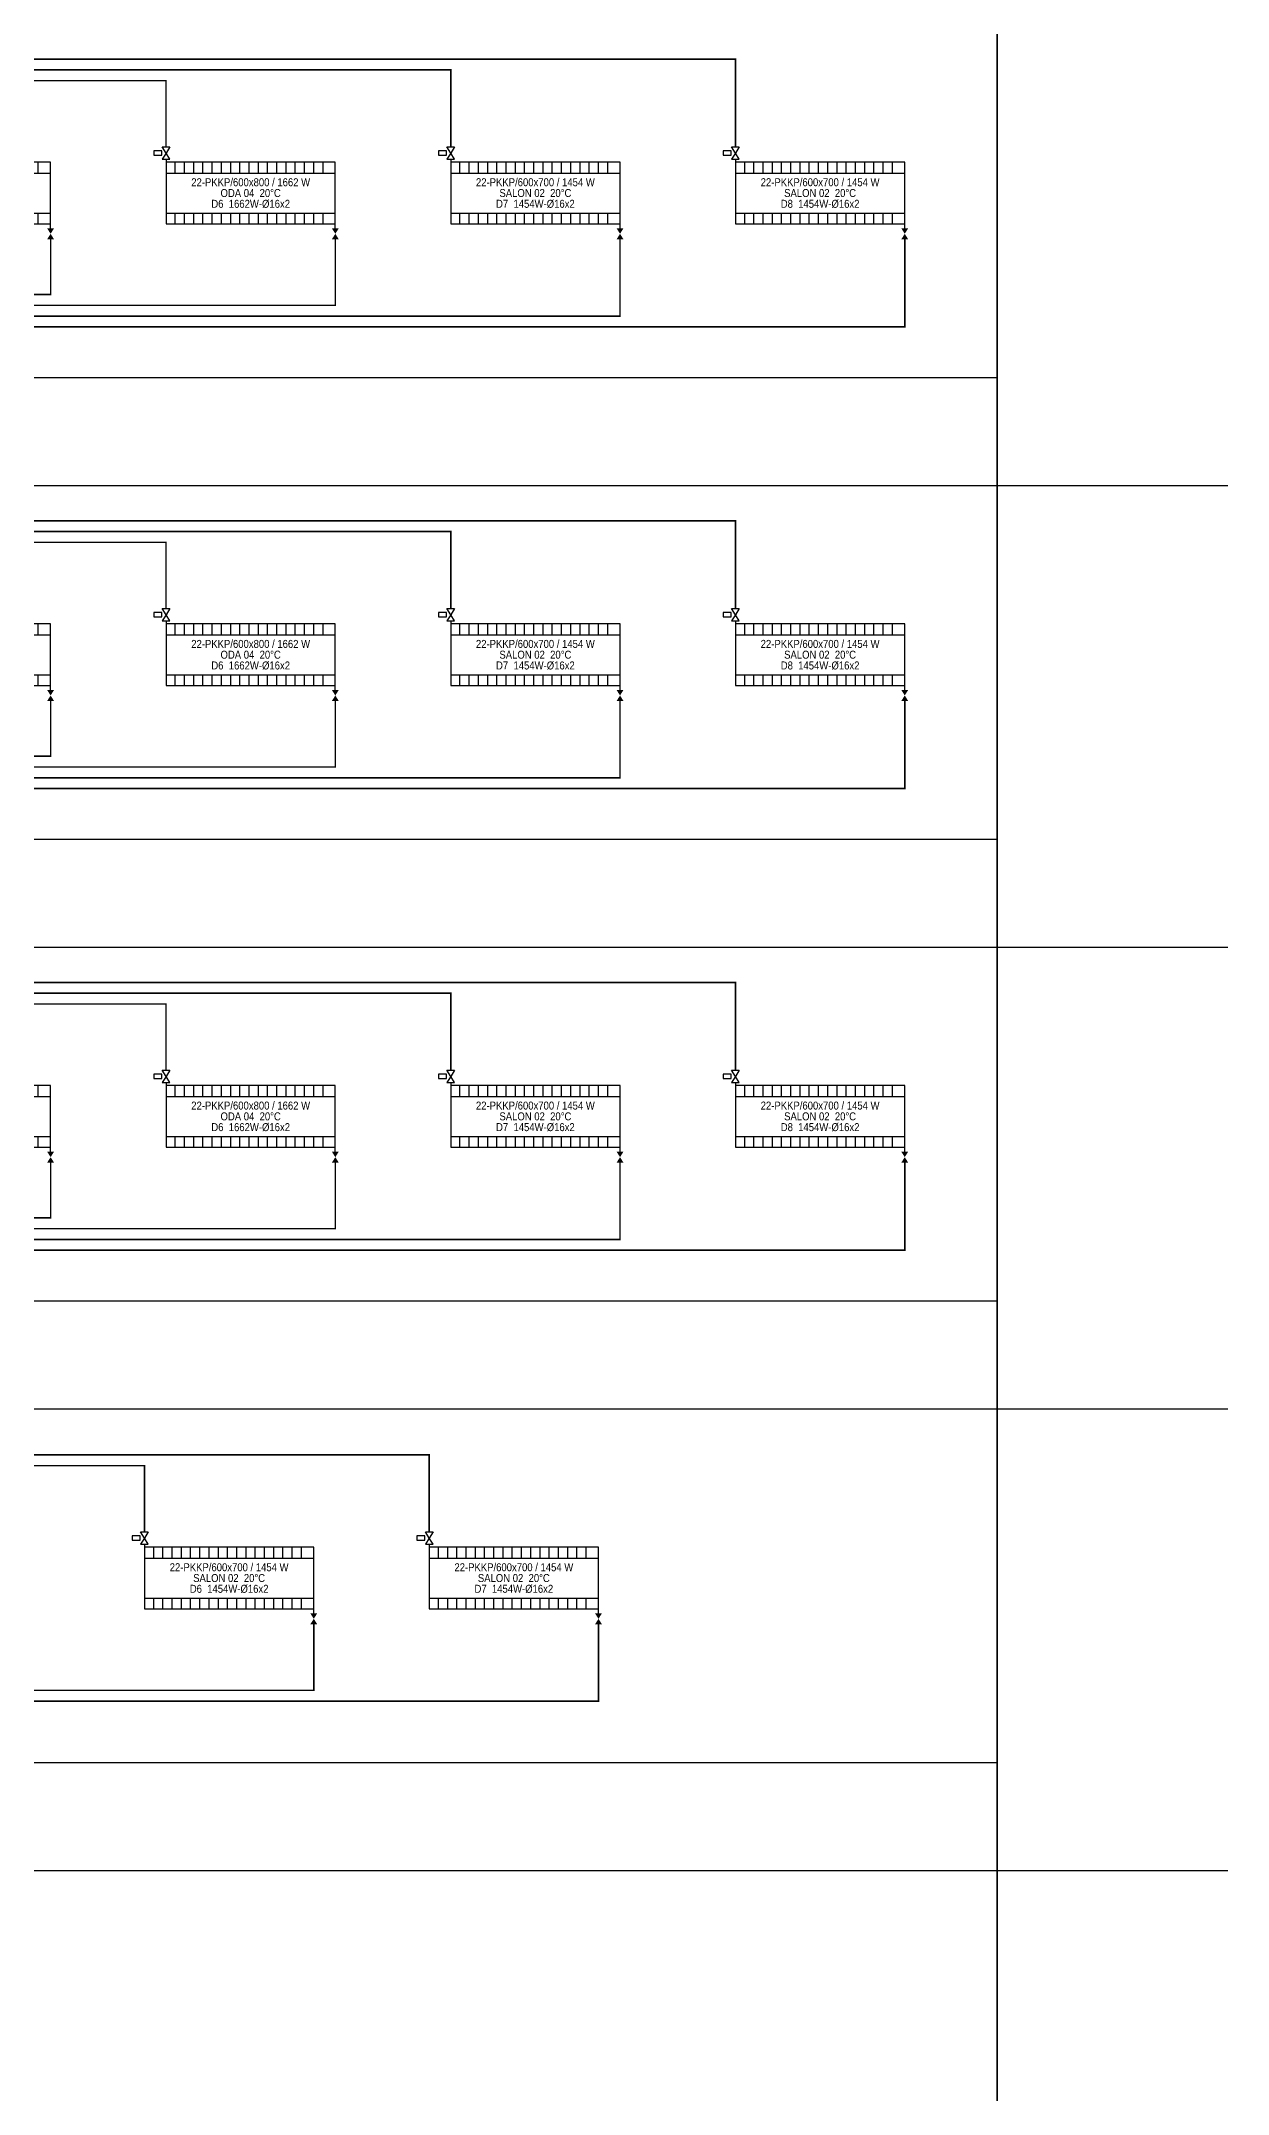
# Model space of a CAD drawing. Header units: centimetres. Extents: x -61 to 14522, y -12981 to 1521.
# Drawn here: x 5830 to 6601, y -2836 to -1502 of the extents above; entities that cross this region are included whole.
import ezdxf
from ezdxf.enums import TextEntityAlignment as Align

# ---------------------------------------------------------------- set-up
doc = ezdxf.new("R2010")
doc.units = ezdxf.units.CM
doc.linetypes.add('DASHED', pattern=[1.524, 1.27, -0.254])
for name, color, linetype in [('ROTAS-ISITMA-CAP', 41, 'Continuous'), ('ROTAS-ISITMA-DONUS', 30, 'DASHED'), ('ROTAS-ISITMA-GIDIS', 10, 'Continuous'), ('ROTAS-KAT-BANDI', 8, 'Continuous'), ('ROTAS-RADYATOR', 2, 'Continuous')]:
    doc.layers.add(name, color=color, linetype=linetype)
doc.styles.add('ROTAS', font='arial.ttf')

# ---------------------------------------------------------------- blocks, each defined once
blk = doc.blocks.new('ROTAS-RADYATOR-SEMA')
for points in [[(107.8, -3), (112.2, -3), (110, -6.5)], [(107.8, -10), (112.2, -10), (110, -6.5)]]:
    blk.add_hatch(color=7).paths.add_polyline_path(points)
for p, q in [((0, 42), (0, 40)), ((0, 33), (110, 33)), ((6, 33), (6, 40)), ((12, 33), (12, 40)), ((18, 33), (18, 40)), ((24, 33), (24, 40)), ((30, 33), (30, 40)), ((36, 33), (36, 40)), ((42, 33), (42, 40)), ((48, 33), (48, 40)), ((54, 33), (54, 40)), ((60, 33), (60, 40)), ((66, 33), (66, 40)), ((72, 33), (72, 40)), ((78, 33), (78, 40)), ((84, 33), (84, 40)), ((90, 33), (90, 40)), ((96, 33), (96, 40)), ((102, 33), (102, 40)), ((0, 7), (110, 7)), ((6, 0), (6, 7)), ((12, 0), (12, 7)), ((18, 0), (18, 7)), ((24, 0), (24, 7)), ((30, 0), (30, 7)), ((36, 0), (36, 7)), ((42, 0), (42, 7)), ((48, 0), (48, 7)), ((54, 0), (54, 7)), ((60, 0), (60, 7)), ((66, 0), (66, 7)), ((72, 0), (72, 7)), ((78, 0), (78, 7)), ((84, 0), (84, 7)), ((90, 0), (90, 7)), ((96, 0), (96, 7)), ((102, 0), (102, 7)), ((110, -3), (110, 0))]:
    blk.add_line(p, q)
for points in [[(-8, 44.5), (-2.8, 44.5), (-2.8, 47.5), (-8, 47.5)], [(-2.5, 50), (2.5, 50), (0, 46)], [(-2.5, 42), (2.5, 42), (0, 46)], [(0, 0), (110, 0), (110, 40), (0, 40)]]:
    blk.add_lwpolyline(points, close=True)

msp = doc.modelspace()

# ---------------------------------------------------------------- linework, layer by layer
at = {"layer": 'ROTAS-ISITMA-DONUS', "ltscale": 12, "const_width": 1}
for points in [[(6451, -4140), (6451, -629)], [(4790, -1606), (4570, -1606), (4570, -1721), (6451, -1721)], [(6391, -1631), (6391, -1688), (4804, -1688), (4804, -1616)], [(6206, -1631), (6206, -1681), (4818, -1681), (4818, -1616)], [(6021, -1631), (6021, -1674), (4832, -1674), (4832, -1616)], [(5836, -1631), (5836, -1667), (4846, -1667), (4846, -1616)], [(4790, -1906), (4570, -1906), (4570, -2021), (6451, -2021)], [(6391, -1931), (6391, -1988), (4804, -1988), (4804, -1916)], [(6206, -1931), (6206, -1981), (4818, -1981), (4818, -1916)], [(6021, -1931), (6021, -1974), (4832, -1974), (4832, -1916)], [(5836, -1931), (5836, -1967), (4846, -1967), (4846, -1916)], [(4790, -2206), (4570, -2206), (4570, -2321), (6451, -2321)], [(6391, -2231), (6391, -2288), (4804, -2288), (4804, -2216)], [(6206, -2231), (6206, -2281), (4818, -2281), (4818, -2216)], [(6021, -2231), (6021, -2274), (4832, -2274), (4832, -2216)], [(5836, -2231), (5836, -2267), (4846, -2267), (4846, -2216)], [(4790, -2506), (4570, -2506), (4570, -2621), (6451, -2621)], [(6192, -2531), (6192, -2581), (4804, -2581), (4804, -2516)], [(6007, -2531), (6007, -2574), (4818, -2574), (4818, -2516)]]:
    msp.add_lwpolyline(points, dxfattribs=at)
at = {"layer": 'ROTAS-ISITMA-GIDIS', "const_width": 1}
for points in [[(4804, -1576), (4804, -1514), (6281, -1514), (6281, -1571)], [(4818, -1576), (4818, -1521), (6096, -1521), (6096, -1571)], [(4832, -1576), (4832, -1528), (5911, -1528), (5911, -1571)], [(4804, -1876), (4804, -1814), (6281, -1814), (6281, -1871)], [(4818, -1876), (4818, -1821), (6096, -1821), (6096, -1871)], [(4832, -1876), (4832, -1828), (5911, -1828), (5911, -1871)], [(4804, -2176), (4804, -2114), (6281, -2114), (6281, -2171)], [(4818, -2176), (4818, -2121), (6096, -2121), (6096, -2171)], [(4832, -2176), (4832, -2128), (5911, -2128), (5911, -2171)], [(4804, -2476), (4804, -2421), (6082, -2421), (6082, -2471)], [(4818, -2476), (4818, -2428), (5897, -2428), (5897, -2471)]]:
    msp.add_lwpolyline(points, dxfattribs=at)
at = {"layer": 'ROTAS-KAT-BANDI'}
for points in [[(2000, -1791), (6601, -1791)], [(2000, -2091), (6601, -2091)], [(2000, -2391), (6601, -2391)], [(2000, -2691), (6601, -2691)]]:
    msp.add_lwpolyline(points, dxfattribs=at)

# ---------------------------------------------------------------- block references
at = {"layer": 'ROTAS-RADYATOR'}
for p in [(5726, -1621), (5911, -1621), (6096, -1621), (6281, -1621), (5726, -1921), (5911, -1921), (6096, -1921), (6281, -1921), (5726, -2221), (5911, -2221), (6096, -2221), (6281, -2221), (5897, -2521), (6082, -2521)]:
    msp.add_blockref('ROTAS-RADYATOR-SEMA', p, dxfattribs=at)

# ---------------------------------------------------------------- texts
at = {"layer": 'ROTAS-ISITMA-CAP', "style": 'ROTAS', "width": 0.85}
for s, p in [('D6  1662W-Ø16x2', (5966, -1608)), ('D7  1454W-Ø16x2', (6151, -1608)), ('D8  1454W-Ø16x2', (6336, -1608)), ('D6  1662W-Ø16x2', (5966, -1908)), ('D7  1454W-Ø16x2', (6151, -1908)), ('D8  1454W-Ø16x2', (6336, -1908)), ('D6  1662W-Ø16x2', (5966, -2208)), ('D7  1454W-Ø16x2', (6151, -2208)), ('D8  1454W-Ø16x2', (6336, -2208)), ('D6  1454W-Ø16x2', (5952, -2508)), ('D7  1454W-Ø16x2', (6137, -2508))]:
    msp.add_text(s, height=5.2, dxfattribs=at).set_placement(p, align=Align.MIDDLE_CENTER)
at = {"layer": 'ROTAS-RADYATOR', "style": 'ROTAS', "width": 0.85}
for s, p in [('22-PKKP/600x800 / 1662 W', (5966, -1594)), ('ODA 04  20°C', (5966, -1601)), ('22-PKKP/600x700 / 1454 W', (6151, -1594)), ('SALON 02  20°C', (6151, -1601)), ('22-PKKP/600x700 / 1454 W', (6336, -1594)), ('SALON 02  20°C', (6336, -1601)), ('22-PKKP/600x800 / 1662 W', (5966, -1894)), ('22-PKKP/600x700 / 1454 W', (6151, -1894)), ('22-PKKP/600x700 / 1454 W', (6336, -1894)), ('ODA 04  20°C', (5966, -1901)), ('SALON 02  20°C', (6151, -1901)), ('SALON 02  20°C', (6336, -1901)), ('22-PKKP/600x800 / 1662 W', (5966, -2194)), ('ODA 04  20°C', (5966, -2201)), ('22-PKKP/600x700 / 1454 W', (6151, -2194)), ('SALON 02  20°C', (6151, -2201)), ('22-PKKP/600x700 / 1454 W', (6336, -2194)), ('SALON 02  20°C', (6336, -2201)), ('22-PKKP/600x700 / 1454 W', (5952, -2494)), ('22-PKKP/600x700 / 1454 W', (6137, -2494)), ('SALON 02  20°C', (5952, -2501)), ('SALON 02  20°C', (6137, -2501))]:
    msp.add_text(s, height=5.2, dxfattribs=at).set_placement(p, align=Align.MIDDLE_CENTER)

doc.saveas('drawing.dxf')
